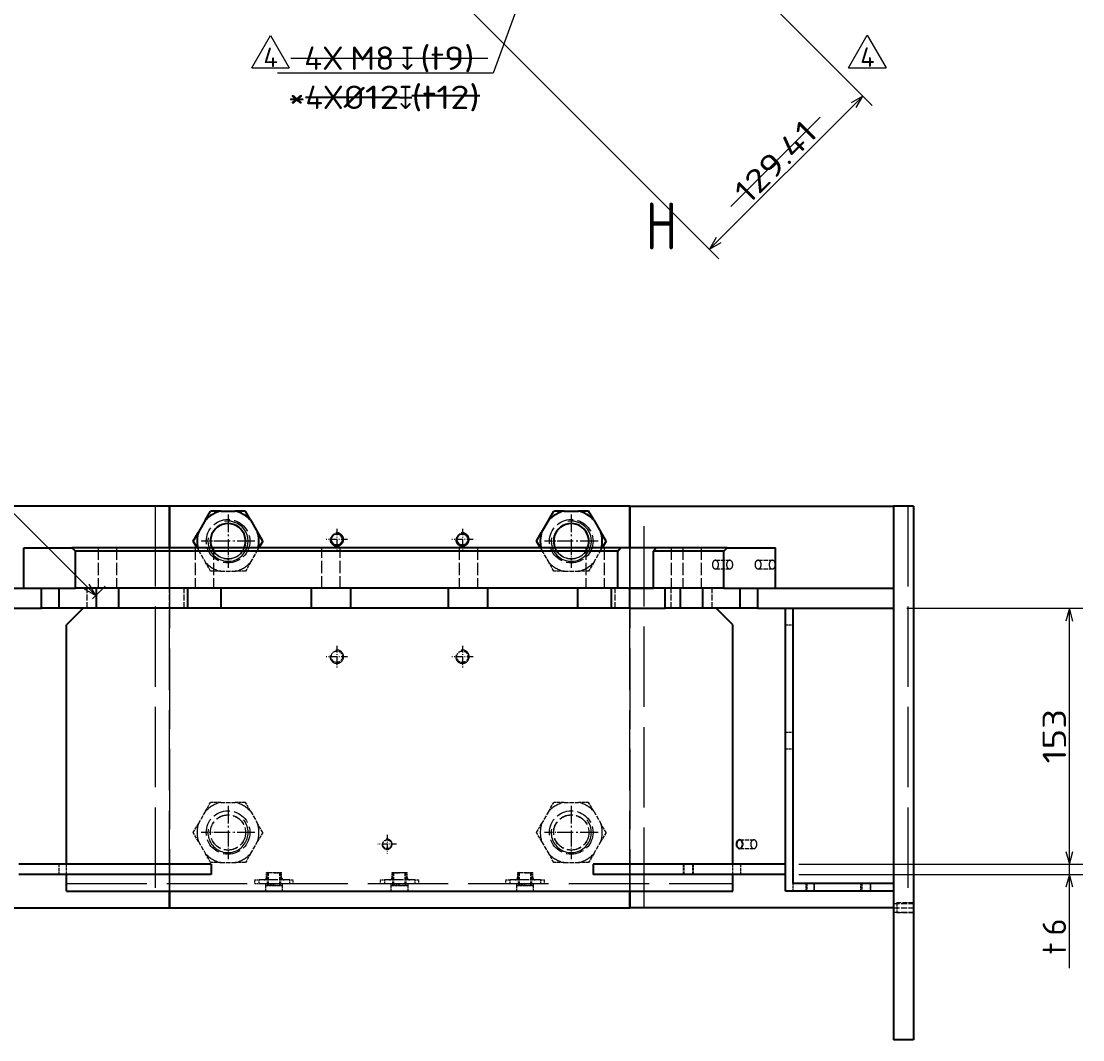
# Model space of a CAD drawing. Extents: x 0 to 1248, y -10 to 833.
# Drawn here: x 794.1 to 952.6, y 397.3 to 549.4 of the extents above; entities that cross this region are included whole.
import ezdxf
from ezdxf.enums import TextEntityAlignment as Align

# ---------------------------------------------------------------- set-up
doc = ezdxf.new("R2010")
doc.units = 0
for name, pattern in [('DASHDOT', [18.5, 12, -3, 0.5, -3]), ('DASHED', [15, 12, -3]), ('DASHSPACE', [30, 12, -18])]:
    doc.linetypes.add(name, pattern=pattern)
doc.layers.get('0').update_dxf_attribs({"lineweight": 13})
doc.styles.add('GDT', font='gdt.shx')
doc.styles.get("Standard").update_dxf_attribs({"font": 'isocp.shx'})
doc.dimstyles.get("Standard").update_dxf_attribs({"dimtxt": 2.5, "dimasz": 2.5, "dimexe": 1.25, "dimexo": 0.625, "dimtad": 1, "dimcen": 2.5, "dimadec": 0, "dimazin": 0, "dimtfac": 1, "dimtmove": 0, "dimatfit": 0, "dimfxl": 1, "dimarcsym": 0})

# ---------------------------------------------------------------- blocks, each defined once
blk = doc.blocks.new('*D198')
at = {"color": 7, "lineweight": 13}
for p, q in [((926.327332, 461.768698), (952.577332, 461.768698)), ((950.577332, 423.518698), (950.577332, 461.768698)), ((910.202332, 423.518698), (952.577332, 423.518698))]:
    blk.add_line(p, q, dxfattribs=at)
for points in [[(951.094971, 459.836846), (950.577332, 461.768698), (950.059692, 459.836846)], [(950.059692, 425.450548), (950.577332, 423.518698), (951.094971, 425.450548)]]:
    blk.add_lwpolyline(points, dxfattribs=at)
at = {"color": 7, "lineweight": 13, "width": 0.854609}
blk.add_text('153', height=3.5, rotation=90, dxfattribs=at).set_placement((950.077332, 438.584305), (950.077332, 446.703091), align=Align.FIT)
blk = doc.blocks.new('*D199')
at = {"color": 7, "lineweight": 13}
for p, q in [((950.577332, 408.034594), (950.577332, 428.518698)), ((910.202332, 423.518698), (952.577332, 423.518698)), ((910.202332, 422.018698), (952.577332, 422.018698))]:
    blk.add_line(p, q, dxfattribs=at)
for points in [[(950.059692, 425.450548), (950.577332, 423.518698), (951.094971, 425.450548)], [(951.094971, 420.086848), (950.577332, 422.018698), (950.059692, 420.086848)]]:
    blk.add_lwpolyline(points, dxfattribs=at)
for s, width, p, p2 in [('6', 0.913974, (950.077332, 412.855406), (950.077332, 415.444998)), ('t', 1.092485, (950.077332, 410.034594), (950.077332, 411.855402))]:
    blk.add_text(s, height=3.5, rotation=90, dxfattribs=dict(at, width=width)).set_placement(p, p2, align=Align.FIT)
blk = doc.blocks.new('*D351')
at = {"color": 230, "lineweight": 13}
for p, q in [((891.730061, 615.870905), (864.539489, 541.645568)), ((834.325793, 543.895568), (863.747037, 543.895568)), ((864.539489, 541.645568), (832.325793, 541.645568))]:
    blk.add_line(p, q, dxfattribs=at)
blk.add_lwpolyline([(891.551611, 613.878881), (891.730061, 615.870905), (890.579507, 614.234987)], dxfattribs=at)
for s, width, p, p2 in [('4X', 0.953546, (836.325793, 542.145568), (842.205996, 542.145568)), ('M8', 0.967102, (843.205996, 542.145568), (849.814525, 542.145568)), ('(t9)', 0.866944, (853.655562, 542.145568), (861.747037, 542.145568))]:
    blk.add_text(s, height=3.5, dxfattribs=dict(at, width=width)).set_placement(p, p2, align=Align.FIT)
at = {"color": 230, "lineweight": 13, "style": 'GDT', "width": 0.526012}
blk.add_text('x', height=3.5, dxfattribs=at).set_placement((850.814521, 542.145568), (852.655562, 542.145568), align=Align.FIT)
blk = doc.blocks.new('*D354')
at = {"color": 7, "lineweight": 13}
for p, q in [((874.396363, 583.575866), (921.138112, 536.834121)), ((850.10588, 562.113807), (898.261842, 513.957847)), ((896.847628, 515.372062), (919.723897, 538.248329)), ((900.021453, 521.727867), (913.368092, 535.074508))]:
    blk.add_line(p, q, dxfattribs=at)
for points in [[(918.723897, 536.516281), (919.723897, 538.248329), (917.991847, 537.248329)], [(897.847628, 517.10411), (896.847628, 515.372062), (898.579679, 516.372062)]]:
    blk.add_lwpolyline(points, dxfattribs=at)
at = {"color": 7, "lineweight": 13, "width": 0.883664}
blk.add_text('129.41', height=3.5, rotation=45.000021, dxfattribs=at).set_placement((902.673104, 521.90464), (913.191316, 532.422859), align=Align.FIT)

msp = doc.modelspace()

# ---------------------------------------------------------------- linework, layer by layer
at = {"color": 5, "lineweight": 13}
for p, q in [((828.4868, 542.4445), (831.2868, 547.2943)), ((831.2868, 547.2943), (834.0868, 542.4445)), ((917.6008, 542.4739), (920.4008, 547.3236)), ((920.4008, 547.3236), (923.2008, 542.4739)), ((828.4868, 542.4445), (834.0868, 542.4445)), ((917.6008, 542.4739), (923.2008, 542.4739))]:
    msp.add_line(p, q, dxfattribs=at)
at = {"color": 7, "lineweight": 25}
for p, q in [((836.514, 538.0879), (842.2192, 538.0879)), ((842.2192, 538.0576), (845.3668, 538.0576)), ((845.3668, 538.098), (850.546, 538.098)), ((850.546, 538.0474), (852.387, 538.0474)), ((852.387, 538.3105), (862.5431, 538.3105)), ((816.2023, 477.0187), (766.8286, 477.0187)), ((884.9523, 477.0187), (816.2023, 477.0187)), ((816.2023, 470.7687), (816.2023, 477.0187)), ((816.2023, 477.0187), (816.2023, 470.7687)), ((821.5841, 474.9348), (822.3543, 476.2687)), ((823.8946, 476.2687), (822.3543, 476.2687)), ((823.8946, 476.2687), (826.0101, 476.2687)), ((827.5504, 476.2687), (826.0101, 476.2687)), ((828.3206, 474.9348), (827.5504, 476.2687)), ((872.8341, 474.9348), (873.6043, 476.2687)), ((875.1446, 476.2687), (873.6043, 476.2687)), ((875.1446, 476.2687), (877.2601, 476.2687)), ((878.8004, 476.2687), (877.2601, 476.2687)), ((879.5706, 474.9348), (878.8004, 476.2687)), ((884.9523, 477.0187), (884.9523, 470.7687)), ((884.9523, 470.7687), (884.9523, 477.0187)), ((884.9523, 477.0187), (924.3205, 477.0187)), ((924.3205, 477.0187), (924.3273, 477.0187)), ((924.3205, 477.0187), (924.3205, 464.7687)), ((927.3273, 477.0187), (924.3273, 477.0187)), ((924.3273, 477.0187), (924.3273, 397.3172)), ((927.3273, 477.0187), (927.3273, 397.3172)), ((821.5841, 474.9348), (820.5263, 473.1026)), ((828.3206, 474.9348), (829.3783, 473.1026)), ((872.8341, 474.9348), (871.7763, 473.1026)), ((879.5706, 474.9348), (880.6283, 473.1026)), ((819.7562, 471.7687), (820.5263, 473.1026)), ((830.1485, 471.7687), (829.3783, 473.1026)), ((871.0062, 471.7687), (871.7763, 473.1026)), ((881.3985, 471.7687), (880.6283, 473.1026)), ((794.4525, 470.7687), (801.6488, 470.7687)), ((794.4525, 464.7687), (794.4525, 470.7687)), ((883.536, 470.7687), (801.6488, 470.7687)), ((802.165, 470.2687), (801.6488, 470.7687)), ((883.1814, 470.2687), (883.536, 470.7687)), ((884.6952, 470.7687), (883.536, 470.7687)), ((888.8393, 470.7687), (884.6952, 470.7687)), ((888.4847, 470.2687), (888.8393, 470.7687)), ((899.5059, 470.7687), (888.8393, 470.7687)), ((898.9896, 470.2687), (899.5059, 470.7687)), ((899.5059, 470.7687), (906.7022, 470.7687)), ((906.7022, 464.7687), (906.7022, 470.7687)), ((883.1814, 470.2687), (802.165, 470.2687)), ((802.165, 464.7687), (802.165, 470.2687)), ((883.1814, 464.7687), (883.1814, 470.2687)), ((888.4847, 464.7687), (888.4847, 470.2687)), ((898.9896, 470.2687), (888.4847, 470.2687)), ((898.9896, 464.7687), (898.9896, 470.2687)), ((766.8273, 464.7687), (797.1106, 464.7687)), ((794.4525, 464.7687), (802.165, 464.7687)), ((797.1106, 461.7687), (797.1106, 464.7687)), ((799.7552, 461.7687), (799.7552, 464.7687)), ((883.1814, 464.7687), (802.165, 464.7687)), ((805.3304, 461.7687), (805.3304, 464.7687)), ((808.6625, 461.7687), (808.6625, 464.7687)), ((818.9641, 461.7687), (818.9641, 464.7687)), ((823.9509, 461.7687), (823.9509, 464.7687)), ((837.4107, 461.7687), (837.4107, 464.7687)), ((843.293, 461.7687), (843.293, 464.7687)), ((857.8617, 461.7687), (857.8617, 464.7687)), ((863.744, 461.7687), (863.744, 464.7687)), ((877.2038, 461.7687), (877.2038, 464.7687)), ((882.1905, 461.7687), (882.1905, 464.7687)), ((884.6952, 464.7687), (883.1814, 464.7687)), ((884.6952, 464.7687), (888.4855, 464.7687)), ((888.4864, 464.7687), (884.9676, 464.7687)), ((884.9676, 461.7687), (884.9676, 464.7687)), ((898.9896, 464.7687), (888.4847, 464.7687)), ((890.2454, 461.7687), (890.2454, 464.7687)), ((892.4922, 461.7687), (892.4922, 464.7687)), ((895.8242, 461.7687), (895.8242, 464.7687)), ((898.9896, 464.7687), (906.7022, 464.7687)), ((901.3995, 461.7687), (901.3995, 464.7687)), ((904.044, 464.7687), (924.3273, 464.7687)), ((904.044, 461.7687), (904.044, 464.7687)), ((924.3273, 464.7687), (924.3273, 461.7687)), ((766.8273, 461.7687), (797.1106, 461.7687)), ((799.7552, 461.7687), (797.1106, 461.7687)), ((805.3304, 461.7687), (799.7552, 461.7687)), ((803.3273, 461.7687), (800.8273, 459.2687)), ((808.6625, 461.7687), (805.3304, 461.7687)), ((818.9641, 461.7687), (808.6625, 461.7687)), ((823.9509, 461.7687), (818.9641, 461.7687)), ((837.4107, 461.7687), (823.9509, 461.7687)), ((843.293, 461.7687), (837.4107, 461.7687)), ((857.8617, 461.7687), (843.293, 461.7687)), ((863.744, 461.7687), (857.8617, 461.7687)), ((877.2038, 461.7687), (863.744, 461.7687)), ((882.1905, 461.7687), (877.2038, 461.7687)), ((884.9676, 461.7687), (882.1905, 461.7687)), ((884.9676, 461.7687), (890.2454, 461.7687)), ((892.4922, 461.7687), (890.2454, 461.7687)), ((895.8243, 461.7687), (892.4922, 461.7687)), ((901.3995, 461.7687), (895.8242, 461.7687)), ((900.3273, 459.2687), (897.8273, 461.7687)), ((904.044, 461.7687), (901.3995, 461.7687)), ((904.044, 461.7687), (924.3273, 461.7687)), ((908.2023, 419.5187), (908.2023, 461.7687)), ((908.2023, 461.7687), (909.3273, 461.7687)), ((909.3273, 420.6437), (909.3273, 461.7687)), ((924.3205, 461.7687), (924.3205, 420.6437)), ((800.8273, 423.5187), (800.8273, 459.2687)), ((900.3273, 423.5187), (900.3273, 459.2687)), ((822.4523, 423.5187), (793.7023, 423.5187)), ((822.4523, 423.5187), (822.4523, 422.0187)), ((908.2023, 423.5187), (879.4523, 423.5187)), ((879.4523, 423.5187), (879.4523, 422.0187)), ((822.4523, 422.0187), (793.7023, 422.0187)), ((800.8273, 419.5187), (800.8273, 422.0187)), ((908.2023, 422.0187), (879.4523, 422.0187)), ((900.3273, 419.5187), (900.3273, 422.0187)), ((924.3273, 420.6437), (909.3273, 420.6437)), ((924.3273, 420.6437), (924.3273, 419.5187)), ((800.8273, 419.5187), (900.3273, 419.5187)), ((816.2023, 417.0187), (816.2023, 419.5187)), ((816.2023, 419.5187), (816.2023, 417.0187)), ((884.9523, 419.5187), (884.9523, 417.0187)), ((884.9523, 417.0187), (884.9523, 419.5187)), ((924.3273, 419.5187), (908.2023, 419.5187)), ((924.3205, 419.5187), (924.3205, 417.0187)), ((766.8286, 417.0187), (816.2023, 417.0187)), ((816.2023, 417.0187), (884.9523, 417.0187)), ((924.3205, 417.0187), (884.9523, 417.0187)), ((924.3205, 417.0187), (924.3273, 417.0187)), ((927.3273, 397.3172), (924.3273, 397.3172))]:
    msp.add_line(p, q, dxfattribs=at)
at = {"color": 7, "lineweight": 13}
for p, q in [((805.2023, 463.6437), (777.373, 491.473)), ((804.7415, 463.1829), (806.6165, 465.0579))]:
    msp.add_line(p, q, dxfattribs=at)
at = {"color": 7, "linetype": 'DASHED', "lineweight": 13}
for p, q in [((814.081, 477.0187), (814.081, 417.0187)), ((887.0737, 417.0187), (887.0737, 477.0187)), ((926.4418, 477.0187), (926.4418, 417.0187)), ((816.2023, 419.5187), (816.2023, 470.7687)), ((816.2023, 470.7687), (816.2023, 419.5187)), ((884.9523, 470.7687), (884.9523, 419.5187)), ((884.9523, 419.5187), (884.9523, 470.7687)), ((803.3273, 461.7687), (897.8273, 461.7687)), ((800.8273, 420.6437), (900.3273, 420.6437))]:
    msp.add_line(p, q, dxfattribs=at)
at = {"color": 7, "linetype": 'DASHDOT', "lineweight": 13, "ltscale": 0.2}
for p, q in [((824.9523, 475.7687), (824.9523, 467.7687)), ((876.2023, 475.7687), (876.2023, 467.7687)), ((828.9523, 471.7687), (820.9523, 471.7687)), ((880.2023, 471.7687), (872.2023, 471.7687)), ((824.9523, 432.2687), (824.9523, 424.2687)), ((876.2023, 432.2687), (876.2023, 424.2687)), ((828.9523, 428.2687), (820.9523, 428.2687)), ((880.2023, 428.2687), (872.2023, 428.2687))]:
    msp.add_line(p, q, dxfattribs=at)
at = {"color": 7, "linetype": 'DASHDOT', "lineweight": 13, "ltscale": 0.16875}
for p, q in [((824.9523, 475.1437), (824.9523, 468.3937)), ((876.2023, 475.1437), (876.2023, 468.3937)), ((828.3273, 471.7687), (821.5773, 471.7687)), ((879.5773, 471.7687), (872.8273, 471.7687)), ((824.9523, 431.6437), (824.9523, 424.8937)), ((876.2023, 431.6437), (876.2023, 424.8937)), ((828.3273, 428.2687), (821.5773, 428.2687)), ((879.5773, 428.2687), (872.8273, 428.2687))]:
    msp.add_line(p, q, dxfattribs=at)
at = {"color": 7, "linetype": 'DASHDOT', "lineweight": 13, "ltscale": 0.08}
for p, q in [((841.2023, 473.6187), (841.2023, 470.4187)), ((859.9523, 473.6187), (859.9523, 470.4187)), ((842.8023, 472.0187), (839.6023, 472.0187)), ((861.5523, 472.0187), (858.3523, 472.0187)), ((841.2023, 456.1187), (841.2023, 452.9187)), ((859.9523, 456.1187), (859.9523, 452.9187)), ((842.8023, 454.5187), (839.6023, 454.5187)), ((861.5523, 454.5187), (858.3523, 454.5187))]:
    msp.add_line(p, q, dxfattribs=at)
at = {"color": 7, "linetype": 'DASHED', "lineweight": 13, "ltscale": 0.15}
for p, q in [((805.5502, 470.7687), (805.5502, 464.7687)), ((808.3002, 470.7687), (808.3002, 464.7687)), ((820.0349, 470.7687), (820.0349, 464.7687)), ((822.7849, 470.7687), (822.7849, 464.7687)), ((838.9601, 464.7687), (838.9601, 470.7687)), ((841.7101, 464.7687), (841.7101, 470.7687)), ((859.4446, 470.7687), (859.4446, 464.7687)), ((862.1946, 470.7687), (862.1946, 464.7687)), ((878.3698, 470.7687), (878.3698, 464.7687)), ((881.1198, 470.7687), (881.1198, 464.7687)), ((891.0969, 470.7687), (891.0969, 464.7687)), ((892.8545, 470.7687), (892.8545, 464.7687)), ((895.6045, 470.7687), (895.6045, 464.7687))]:
    msp.add_line(p, q, dxfattribs=at)
at = {"color": 7, "linetype": 'DASHED', "lineweight": 13, "ltscale": 0.052889}
for p, q in [((820.5263, 470.4348), (821.5841, 468.6026)), ((828.3206, 468.6026), (829.3783, 470.4348)), ((871.7763, 470.4348), (872.8341, 468.6026)), ((879.5706, 468.6026), (880.6283, 470.4348)), ((823.8946, 467.2687), (826.0101, 467.2687)), ((875.1446, 467.2687), (877.2601, 467.2687)), ((823.8946, 432.7687), (826.0101, 432.7687)), ((875.1446, 432.7687), (877.2601, 432.7687)), ((821.5841, 431.4348), (820.5263, 429.6026)), ((828.3206, 431.4348), (829.3783, 429.6026)), ((872.8341, 431.4348), (871.7763, 429.6026)), ((879.5706, 431.4348), (880.6283, 429.6026)), ((820.5263, 426.9348), (821.5841, 425.1026)), ((828.3206, 425.1026), (829.3783, 426.9348)), ((871.7763, 426.9348), (872.8341, 425.1026)), ((879.5706, 425.1026), (880.6283, 426.9348)), ((823.8946, 423.7687), (826.0101, 423.7687)), ((875.1446, 423.7687), (877.2601, 423.7687))]:
    msp.add_line(p, q, dxfattribs=at)
at = {"color": 7, "linetype": 'DASHED', "lineweight": 13, "ltscale": 0.038507}
for p, q in [((822.3543, 467.2687), (821.5841, 468.6026)), ((828.3206, 468.6026), (827.5504, 467.2687)), ((873.6043, 467.2687), (872.8341, 468.6026)), ((879.5706, 468.6026), (878.8004, 467.2687)), ((823.8946, 467.2687), (822.3543, 467.2687)), ((827.5504, 467.2687), (826.0101, 467.2687)), ((875.1446, 467.2687), (873.6043, 467.2687)), ((878.8004, 467.2687), (877.2601, 467.2687)), ((821.5841, 431.4348), (822.3543, 432.7687)), ((823.8946, 432.7687), (822.3543, 432.7687)), ((827.5504, 432.7687), (826.0101, 432.7687)), ((828.3206, 431.4348), (827.5504, 432.7687)), ((872.8341, 431.4348), (873.6043, 432.7687)), ((875.1446, 432.7687), (873.6043, 432.7687)), ((878.8004, 432.7687), (877.2601, 432.7687)), ((879.5706, 431.4348), (878.8004, 432.7687)), ((819.7562, 428.2687), (820.5263, 429.6026)), ((830.1485, 428.2687), (829.3783, 429.6026)), ((871.0062, 428.2687), (871.7763, 429.6026)), ((881.3985, 428.2687), (880.6283, 429.6026)), ((820.5263, 426.9348), (819.7562, 428.2687)), ((830.1485, 428.2687), (829.3783, 426.9348)), ((871.7763, 426.9348), (871.0062, 428.2687)), ((881.3985, 428.2687), (880.6283, 426.9348)), ((822.3543, 423.7687), (821.5841, 425.1026)), ((828.3206, 425.1026), (827.5504, 423.7687)), ((873.6043, 423.7687), (872.8341, 425.1026)), ((879.5706, 425.1026), (878.8004, 423.7687)), ((823.8946, 423.7687), (822.3543, 423.7687)), ((827.5504, 423.7687), (826.0101, 423.7687)), ((875.1446, 423.7687), (873.6043, 423.7687)), ((878.8004, 423.7687), (877.2601, 423.7687))]:
    msp.add_line(p, q, dxfattribs=at)
at = {"color": 7, "linetype": 'DASHED', "lineweight": 13, "ltscale": 0.053033}
for p, q in [((897.7333, 468.9187), (899.8546, 468.9187)), ((897.7333, 467.6187), (899.8546, 467.6187)), ((904.0972, 468.9187), (906.2186, 468.9187)), ((904.0972, 467.6187), (906.2186, 467.6187)), ((901.3395, 427.1687), (903.4609, 427.1687)), ((901.3395, 425.8687), (903.4609, 425.8687))]:
    msp.add_line(p, q, dxfattribs=at)
at = {"color": 7, "linetype": 'DASHED', "lineweight": 13, "ltscale": 0.066115}
for p, q in [((799.7552, 464.7687), (797.1106, 464.7687)), ((904.044, 464.7687), (901.3995, 464.7687))]:
    msp.add_line(p, q, dxfattribs=at)
at = {"color": 7, "linetype": 'DASHED', "lineweight": 13, "ltscale": 0.13938}
for p, q in [((805.3304, 464.7687), (799.7552, 464.7687)), ((901.3995, 464.7687), (895.8242, 464.7687))]:
    msp.add_line(p, q, dxfattribs=at)
at = {"color": 7, "linetype": 'DASHED', "lineweight": 13, "ltscale": 0.075}
for p, q in [((803.9252, 461.7687), (803.9252, 464.7687)), ((816.2023, 461.7687), (816.2023, 464.7687)), ((818.4099, 461.7687), (818.4099, 464.7687)), ((837.3351, 464.7687), (837.3351, 461.7687)), ((863.8196, 461.7687), (863.8196, 464.7687)), ((882.7448, 461.7687), (882.7448, 464.7687)), ((884.9523, 461.7687), (884.9523, 464.7687)), ((891.0969, 461.7687), (891.0969, 464.7687)), ((897.2295, 461.7687), (897.2295, 464.7687)), ((924.3205, 464.7687), (924.3205, 461.7687)), ((924.3273, 417.6687), (927.3273, 417.6687)), ((924.3273, 417.0187), (927.3273, 417.0187)), ((924.3273, 416.3687), (927.3273, 416.3687))]:
    msp.add_line(p, q, dxfattribs=at)
at = {"color": 7, "linetype": 'DASHED', "lineweight": 13, "ltscale": 0.084654}
msp.add_line((808.6625, 464.7687), (805.2763, 464.7687), dxfattribs=at)
at = {"color": 7, "linetype": 'DASHED', "lineweight": 13, "ltscale": 0.257541}
msp.add_line((818.9641, 464.7687), (808.6625, 464.7687), dxfattribs=at)
at = {"color": 7, "linetype": 'DASHED', "lineweight": 13, "ltscale": 0.126182}
msp.add_line((823.9509, 464.7687), (818.9036, 464.7687), dxfattribs=at)
at = {"color": 7, "linetype": 'DASHED', "lineweight": 13, "ltscale": 0.336494}
for p, q in [((837.4107, 464.7687), (823.9509, 464.7687)), ((877.2038, 464.7687), (863.744, 464.7687))]:
    msp.add_line(p, q, dxfattribs=at)
at = {"color": 7, "linetype": 'DASHED', "lineweight": 13, "ltscale": 0.147655}
msp.add_line((843.293, 464.7687), (837.3868, 464.7687), dxfattribs=at)
at = {"color": 7, "linetype": 'DASHED', "lineweight": 13, "ltscale": 0.364218}
msp.add_line((857.8617, 464.7687), (843.293, 464.7687), dxfattribs=at)
at = {"color": 7, "linetype": 'DASHED', "lineweight": 13, "ltscale": 0.147061}
msp.add_line((863.7441, 464.7687), (857.8617, 464.7687), dxfattribs=at)
at = {"color": 7, "linetype": 'DASHED', "lineweight": 13, "ltscale": 0.124671}
msp.add_line((882.1906, 464.7687), (877.2038, 464.7687), dxfattribs=at)
at = {"color": 7, "linetype": 'DASHED', "lineweight": 13, "ltscale": 0.069427}
msp.add_line((884.9676, 464.7687), (882.1905, 464.7687), dxfattribs=at)
at = {"color": 7, "linetype": 'DASHED', "lineweight": 13, "ltscale": 0.007412}
msp.add_line((888.4855, 464.7687), (888.7819, 464.7687), dxfattribs=at)
at = {"color": 7, "linetype": 'DASHED', "lineweight": 13, "ltscale": 0.043977}
msp.add_line((890.2455, 464.7687), (888.4864, 464.7687), dxfattribs=at)
at = {"color": 7, "linetype": 'DASHED', "lineweight": 13, "ltscale": 0.056169}
msp.add_line((892.4922, 464.7687), (890.2454, 464.7687), dxfattribs=at)
at = {"color": 7, "linetype": 'DASHED', "lineweight": 13, "ltscale": 0.083305}
msp.add_line((895.8244, 464.7687), (892.4922, 464.7687), dxfattribs=at)
at = {"color": 7, "linetype": 'DASHED', "lineweight": 13, "ltscale": 0.001352}
msp.add_line((805.3304, 461.7687), (805.2763, 461.7687), dxfattribs=at)
at = {"color": 7, "linetype": 'DASHED', "lineweight": 13, "ltscale": 0.001512}
msp.add_line((818.9641, 461.7687), (818.9036, 461.7687), dxfattribs=at)
at = {"color": 7, "linetype": 'DASHED', "lineweight": 13, "ltscale": 0.000598}
msp.add_line((837.4107, 461.7687), (837.3868, 461.7687), dxfattribs=at)
at = {"color": 7, "linetype": 'DASHED', "lineweight": 13, "ltscale": 0.00674}
msp.add_line((890.2454, 461.7687), (890.515, 461.7687), dxfattribs=at)
at = {"color": 7, "linetype": 'DASHED', "lineweight": 13, "ltscale": 0.028125}
for p, q in [((908.2023, 459.2687), (909.3273, 459.2687)), ((908.2023, 443.2687), (909.3273, 443.2687)), ((908.2023, 440.7687), (909.3273, 440.7687)), ((816.2023, 419.5187), (816.2023, 420.6437)), ((830.5773, 419.5187), (830.5773, 420.6437)), ((833.0773, 419.5187), (833.0773, 420.6437)), ((849.3273, 419.5187), (849.3273, 420.6437)), ((851.8273, 419.5187), (851.8273, 420.6437)), ((868.0773, 419.5187), (868.0773, 420.6437)), ((870.5773, 419.5187), (870.5773, 420.6437)), ((884.9523, 419.5187), (884.9523, 420.6437)), ((909.3273, 419.5187), (909.3273, 420.6437)), ((911.2773, 419.5187), (911.2773, 420.6437)), ((911.2773, 419.5187), (911.2773, 420.6437)), ((911.3773, 420.6437), (911.3773, 419.5187)), ((911.3773, 420.6437), (911.3773, 419.5187)), ((912.4273, 420.6437), (912.4273, 419.5187)), ((912.4273, 420.6437), (912.4273, 419.5187)), ((912.5273, 419.5187), (912.5273, 420.6437)), ((912.5273, 419.5187), (912.5273, 420.6437)), ((919.4523, 419.5187), (919.4523, 420.6437)), ((919.5773, 420.6437), (919.5773, 419.5187)), ((920.8273, 420.6437), (920.8273, 419.5187)), ((920.9523, 419.5187), (920.9523, 420.6437)), ((924.3205, 420.6437), (924.3205, 419.5187))]:
    msp.add_line(p, q, dxfattribs=at)
at = {"color": 7, "linetype": 'DASHDOT', "lineweight": 13, "ltscale": 0.07}
for p, q in [((850.1023, 426.5187), (847.3023, 426.5187)), ((848.7023, 427.9187), (848.7023, 425.1187))]:
    msp.add_line(p, q, dxfattribs=at)
at = {"color": 7, "linetype": 'DASHED', "lineweight": 13, "ltscale": 0.0375}
for p, q in [((799.7023, 423.5187), (799.7023, 422.0187)), ((800.8273, 422.0187), (800.8273, 423.5187)), ((892.9523, 422.0187), (892.9523, 423.5187)), ((893.0523, 422.0187), (893.0523, 423.5187)), ((894.3523, 422.0187), (894.3523, 423.5187)), ((894.4523, 422.0187), (894.4523, 423.5187)), ((900.3273, 422.0187), (900.3273, 423.5187)), ((901.4523, 423.5187), (901.4523, 422.0187)), ((908.2023, 423.5187), (908.2023, 422.0187)), ((924.8273, 417.7687), (924.8273, 416.2687))]:
    msp.add_line(p, q, dxfattribs=at)
at = {"color": 7, "linetype": 'DASHED', "lineweight": 13, "ltscale": 0.01875}
for p, q in [((830.7023, 421.5687), (830.7023, 422.3187)), ((832.9523, 421.5687), (832.9523, 422.3187)), ((849.4523, 421.5687), (849.4523, 422.3187)), ((851.7023, 421.5687), (851.7023, 422.3187)), ((868.2023, 421.5687), (868.2023, 422.3187)), ((870.4523, 421.5687), (870.4523, 422.3187))]:
    msp.add_line(p, q, dxfattribs=at)
at = {"color": 7, "linetype": 'DASHED', "lineweight": 13, "ltscale": 0.028119}
for p, q in [((830.7026, 422.3187), (831.8273, 422.3187)), ((831.8273, 422.3187), (832.9521, 422.3187)), ((849.4526, 422.3187), (850.5773, 422.3187)), ((850.5773, 422.3187), (851.7021, 422.3187)), ((868.2026, 422.3187), (869.3273, 422.3187)), ((869.3273, 422.3187), (870.4521, 422.3187))]:
    msp.add_line(p, q, dxfattribs=at)
at = {"color": 7, "linetype": 'DASHED', "lineweight": 13, "ltscale": 0.049375}
for p, q in [((830.8273, 420.3437), (830.8273, 422.3187)), ((832.8273, 420.3437), (832.8273, 422.3187)), ((849.5773, 420.3437), (849.5773, 422.3187)), ((851.5773, 420.3437), (851.5773, 422.3187)), ((868.3273, 420.3437), (868.3273, 422.3187)), ((870.3273, 420.3437), (870.3273, 422.3187))]:
    msp.add_line(p, q, dxfattribs=at)
at = {"color": 7, "linetype": 'DASHED', "lineweight": 13, "ltscale": 0.003608}
for p, q in [((830.9773, 422.2465), (830.8523, 422.3187)), ((832.6773, 422.2465), (832.8023, 422.3187)), ((849.7273, 422.2465), (849.6023, 422.3187)), ((851.4273, 422.2465), (851.5523, 422.3187)), ((868.4773, 422.2465), (868.3523, 422.3187)), ((870.1773, 422.2465), (870.3023, 422.3187)), ((830.9773, 420.4159), (830.8523, 420.3437)), ((832.6773, 420.4159), (832.8023, 420.3437)), ((849.7273, 420.4159), (849.6023, 420.3437)), ((851.4273, 420.4159), (851.5523, 420.3437)), ((868.4773, 420.4159), (868.3523, 420.3437)), ((870.1773, 420.4159), (870.3023, 420.3437))]:
    msp.add_line(p, q, dxfattribs=at)
at = {"color": 7, "linetype": 'DASHED', "lineweight": 13, "ltscale": 0.045767}
for p, q in [((830.9773, 420.4159), (830.9773, 422.2465)), ((832.6773, 420.4159), (832.6773, 422.2465)), ((849.7273, 420.4159), (849.7273, 422.2465)), ((851.4273, 420.4159), (851.4273, 422.2465)), ((868.4773, 420.4159), (868.4773, 422.2465)), ((870.1773, 420.4159), (870.1773, 422.2465))]:
    msp.add_line(p, q, dxfattribs=at)
at = {"color": 7, "linetype": 'DASHED', "lineweight": 13, "ltscale": 0.021244}
for p, q in [((831.8273, 422.2465), (830.9776, 422.2465)), ((831.8273, 422.2465), (832.6771, 422.2465)), ((849.7276, 422.2465), (850.5773, 422.2465)), ((851.4271, 422.2465), (850.5773, 422.2465)), ((869.3273, 422.2465), (868.4776, 422.2465)), ((869.3273, 422.2465), (870.1771, 422.2465)), ((831.8273, 420.4159), (830.9776, 420.4159)), ((831.8273, 420.4159), (832.6771, 420.4159)), ((850.5773, 420.4159), (849.7276, 420.4159)), ((850.5773, 420.4159), (851.4271, 420.4159)), ((869.3273, 420.4159), (868.4776, 420.4159)), ((869.3273, 420.4159), (870.1771, 420.4159))]:
    msp.add_line(p, q, dxfattribs=at)
at = {"color": 7, "linetype": 'DASHED', "lineweight": 13, "ltscale": 0.014849}
for p, q in [((828.9523, 421.1937), (829.5463, 421.1937)), ((828.9523, 420.6437), (829.5463, 420.6437)), ((834.1084, 421.1937), (834.7023, 421.1937)), ((834.1084, 420.6437), (834.7023, 420.6437)), ((847.7023, 421.1937), (848.2963, 421.1937)), ((847.7023, 420.6437), (848.2963, 420.6437)), ((852.8584, 421.1937), (853.4523, 421.1937)), ((852.8584, 420.6437), (853.4523, 420.6437)), ((866.4523, 421.1937), (867.0463, 421.1937)), ((866.4523, 420.6437), (867.0463, 420.6437)), ((871.6084, 421.1937), (872.2023, 421.1937)), ((871.6084, 420.6437), (872.2023, 420.6437))]:
    msp.add_line(p, q, dxfattribs=at)
at = {"color": 7, "linetype": 'DASHED', "lineweight": 13, "ltscale": 0.01375}
for p, q in [((828.9523, 420.6437), (828.9523, 421.1937)), ((829.5463, 421.1937), (829.5463, 420.6437)), ((829.5463, 421.1937), (829.5463, 420.6437)), ((834.1084, 421.1937), (834.1084, 420.6437)), ((834.1084, 421.1937), (834.1084, 420.6437)), ((834.7023, 420.6437), (834.7023, 421.1937)), ((847.7023, 420.6437), (847.7023, 421.1937)), ((848.2963, 421.1937), (848.2963, 420.6437)), ((848.2963, 421.1937), (848.2963, 420.6437)), ((852.8584, 421.1937), (852.8584, 420.6437)), ((852.8584, 421.1937), (852.8584, 420.6437)), ((853.4523, 420.6437), (853.4523, 421.1937)), ((866.4523, 420.6437), (866.4523, 421.1937)), ((867.0463, 421.1937), (867.0463, 420.6437)), ((867.0463, 421.1937), (867.0463, 420.6437)), ((871.6084, 421.1937), (871.6084, 420.6437)), ((871.6084, 421.1937), (871.6084, 420.6437)), ((872.2023, 420.6437), (872.2023, 421.1937))]:
    msp.add_line(p, q, dxfattribs=at)
at = {"color": 7, "linetype": 'DASHED', "lineweight": 13, "ltscale": 0.114052}
for p, q in [((834.1084, 421.1937), (829.5463, 421.1937)), ((829.5463, 420.6437), (834.1084, 420.6437)), ((852.8584, 421.1937), (848.2963, 421.1937)), ((848.2963, 420.6437), (852.8584, 420.6437)), ((871.6084, 421.1937), (867.0463, 421.1937)), ((867.0463, 420.6437), (871.6084, 420.6437))]:
    msp.add_line(p, q, dxfattribs=at)
at = {"color": 7, "linetype": 'DASHED', "lineweight": 13, "ltscale": 0.0075}
for p, q in [((830.5773, 420.3437), (830.5776, 420.6437)), ((833.0773, 420.3437), (833.0773, 420.6437)), ((849.3273, 420.3437), (849.3276, 420.6437)), ((851.8273, 420.3437), (851.8273, 420.6437)), ((868.0773, 420.3437), (868.0776, 420.6437)), ((870.5773, 420.3437), (870.5773, 420.6437))]:
    msp.add_line(p, q, dxfattribs=at)
at = {"color": 7, "linetype": 'DASHED', "lineweight": 13, "ltscale": 0.031243}
for p, q in [((830.5776, 420.3437), (831.8273, 420.3437)), ((831.8273, 420.3437), (833.0771, 420.3437)), ((849.3276, 420.3437), (850.5773, 420.3437)), ((850.5773, 420.3437), (851.8271, 420.3437)), ((868.0776, 420.3437), (869.3273, 420.3437)), ((869.3273, 420.3437), (870.5771, 420.3437))]:
    msp.add_line(p, q, dxfattribs=at)
at = {"color": 7, "linetype": 'DASHED', "lineweight": 13, "ltscale": 0.005}
for p, q in [((924.8273, 417.7687), (924.6541, 417.6687)), ((924.8273, 416.2687), (924.6541, 416.3687))]:
    msp.add_line(p, q, dxfattribs=at)
at = {"color": 7, "linetype": 'DASHED', "lineweight": 13, "ltscale": 0.0625}
for p, q in [((927.3273, 417.7687), (924.8273, 417.7687)), ((927.3273, 416.2687), (924.8273, 416.2687))]:
    msp.add_line(p, q, dxfattribs=at)
at = {"color": 7, "lineweight": 13}
msp.add_lwpolyline([(803.4703, 464.6437), (805.2023, 463.6437), (804.2023, 465.3757)], dxfattribs=at)
at = {"color": 7, "linetype": 'DASHED', "lineweight": 13, "ltscale": 0.216667}
for centre in [(824.9523, 471.7687), (876.2023, 471.7687), (824.9523, 428.2687), (876.2023, 428.2687)]:
    msp.add_circle(centre, 3.25, dxfattribs=at)
at = {"color": 7, "linetype": 'DASHED', "lineweight": 13, "ltscale": 0.175962}
for centre in [(824.9523, 471.7687), (876.2023, 471.7687), (824.9523, 428.2687), (876.2023, 428.2687)]:
    msp.add_circle(centre, 2.6394, dxfattribs=at)
at = {"color": 7, "lineweight": 25}
for centre in [(841.2023, 472.0187), (859.9523, 472.0187)]:
    msp.add_circle(centre, 0.85, dxfattribs=at)
at = {"color": 7, "linetype": 'DASHED', "lineweight": 13, "ltscale": 0.056667}
for centre in [(841.2023, 454.5187), (859.9523, 454.5187)]:
    msp.add_circle(centre, 0.85, dxfattribs=at)
at = {"color": 7, "linetype": 'DASHED', "lineweight": 13, "ltscale": 0.175}
for centre in [(824.9523, 428.2687), (876.2023, 428.2687)]:
    msp.add_circle(centre, 2.625, dxfattribs=at)
at = {"color": 7, "linetype": 'DASHED', "lineweight": 13, "ltscale": 0.043333}
msp.add_circle((848.7023, 426.5187), 0.65, dxfattribs=at)
at = {"color": 7, "lineweight": 25}
for centre, radius, start, end in [((824.9524, 471.7685), 4.6229, 103.228454, 136.771586), ((824.9522, 471.7685), 4.6229, 43.228454, 76.771586), ((876.2024, 471.7685), 4.6229, 103.228454, 136.771586), ((876.2022, 471.7685), 4.6229, 43.228454, 76.771586), ((824.9523, 471.7687), 2.625, 337.607321, 202.392679), ((876.2023, 471.7687), 2.625, 337.607321, 202.392679), ((824.9525, 471.7687), 4.6229, 163.228454, 192.493041), ((824.9521, 471.7687), 4.6229, 347.507008, 16.771586), ((876.2025, 471.7687), 4.6229, 163.228454, 192.492786), ((876.2021, 471.7687), 4.6229, 347.506997, 16.771586), ((500.3403, 286.567), 369.2236, 29.928135, 30.10575), ((1121.2476, 302.933), 336.5176, 149.886534, 150.083147), ((579.7493, 302.8416), 336.6999, 29.916957, 30.113462), ((1172.4841, 302.9408), 336.502, 149.88653, 150.083153)]:
    msp.add_arc(centre, radius, start, end, dxfattribs=at)
at = {"color": 7, "lineweight": 13}
for centre in [(824.9523, 471.7687), (876.2023, 471.7687)]:
    msp.add_arc(centre, 3, 169.999993, 100.000014, dxfattribs=at)
at = {"color": 7, "linetype": 'DASHSPACE', "lineweight": 13}
for centre, radius in [((841.2023, 472.0187), 1), ((859.9523, 472.0187), 1), ((841.2023, 454.5187), 1), ((859.9523, 454.5187), 1), ((824.9523, 428.2687), 3), ((876.2023, 428.2687), 3), ((848.7023, 426.5187), 0.75)]:
    msp.add_arc(centre, radius, 169.999993, 100.000014, dxfattribs=at)
at = {"color": 7, "linetype": 'DASHED', "lineweight": 13}
for centre, radius, start, end in [((845.8711, 485.2886), 29.3767, 209.601586, 210.373421), ((824.9525, 471.7687), 4.6229, 192.493041, 196.771586), ((824.9523, 471.7687), 2.625, 202.392679, 337.607321), ((824.9521, 471.7687), 4.6229, 343.228454, 347.507008), ((804.3588, 485.1005), 29.001, 329.622423, 330.38413), ((896.8481, 485.1306), 29.0612, 209.616726, 210.376861), ((876.2025, 471.7687), 4.6229, 192.492786, 196.771586), ((876.2023, 471.7687), 2.625, 202.392679, 337.607321), ((876.2021, 471.7687), 4.6229, 343.228454, 347.506997), ((855.6089, 485.1004), 29.0008, 329.622421, 330.384121), ((824.9524, 471.7689), 4.6229, 223.228454, 256.771586), ((824.9522, 471.7689), 4.6229, 283.228454, 316.771586), ((876.2024, 471.7689), 4.6229, 223.228454, 256.771586), ((876.2022, 471.7689), 4.6229, 283.228454, 316.771586), ((824.9524, 428.2685), 4.6229, 103.228454, 136.771586), ((824.9522, 428.2685), 4.6229, 43.228454, 76.771586), ((876.2024, 428.2685), 4.6229, 103.228454, 136.771586), ((876.2022, 428.2685), 4.6229, 43.228454, 76.771586), ((824.9525, 428.2687), 4.6229, 163.228454, 196.771586), ((824.9521, 428.2687), 4.6229, 343.228454, 16.771586), ((876.2025, 428.2687), 4.6229, 163.228454, 196.771586), ((876.2021, 428.2687), 4.6229, 343.228454, 16.771586), ((824.9524, 428.2689), 4.6229, 223.228454, 256.771586), ((824.9522, 428.2689), 4.6229, 283.228454, 316.771586), ((876.2024, 428.2689), 4.6229, 223.228454, 256.771586), ((876.2022, 428.2689), 4.6229, 283.228454, 316.771586), ((830.3273, 421.5687), 0.375, 270.050857, 359.999983), ((833.3273, 421.5687), 0.375, 180.000011, 269.999989), ((849.0773, 421.5687), 0.375, 270.050857, 359.999983), ((852.0773, 421.5687), 0.375, 180.000011, 269.999989), ((867.8273, 421.5687), 0.375, 270.050857, 359.999983), ((870.8273, 421.5687), 0.375, 180.000011, 269.999989)]:
    msp.add_arc(centre, radius, start, end, dxfattribs=at)
for centre, start_param, end_param in [((897.7333, 468.2687), 3.14159265, 6.28318531), ((897.7333, 468.2687), 0, 3.14159265), ((899.8546, 468.2687), 3.14159265, 6.28318531), ((899.8546, 468.2687), 0, 3.14159265), ((904.0972, 468.2687), 3.14159265, 6.28318531), ((904.0972, 468.2687), 0, 3.14159265), ((906.2186, 468.2687), 3.14159265, 6.28318531), ((906.2186, 468.2687), 0, 3.14159265), ((903.4609, 426.5187), 3.14159265, 6.28318531), ((903.4609, 426.5187), 0, 3.14159265)]:
    msp.add_ellipse(centre, major_axis=(0, -0.65), ratio=0.707107, start_param=start_param, end_param=end_param, dxfattribs=at)
at = {"color": 7, "lineweight": 25}
for start_param, end_param in [(3.14159265, 6.28318531), (0, 3.14159265)]:
    msp.add_ellipse((901.3395, 426.5187), major_axis=(0, -0.65), ratio=0.707107, start_param=start_param, end_param=end_param, dxfattribs=at)

# ---------------------------------------------------------------- texts
at = {"color": 5, "lineweight": 13}
for width, p, p2 in [(0.863199, (830.2368, 542.5647), (832.3898, 542.5647)), (0.863198, (919.3508, 542.5941), (921.5039, 542.5941))]:
    msp.add_text('4', height=2.91, dxfattribs=dict(at, width=width)).set_placement(p, p2, align=Align.FIT)
at = {"color": 7, "lineweight": 13}
for s, height, width, p, p2 in [('4X', 3.5, 0.925168, (836.514, 536.3076), (842.2192, 536.3076)), ('%%c', 3.5, 1.110901, (842.2192, 536.3076), (845.3668, 536.3076)), ('12', 3.5, 0.839869, (845.3668, 536.3076), (850.546, 536.3076)), ('(t12)', 3.5, 0.801795, (852.387, 536.3076), (862.5431, 536.3076)), ('*', 3.5, 1.195198, (833.9244, 536.3701), (836.514, 536.3701)), ('H', 7, 0.765812, (887.3659, 515.3548), (891.9608, 515.3548))]:
    msp.add_text(s, height=height, dxfattribs=dict(at, width=width)).set_placement(p, p2, align=Align.FIT)
at = {"color": 7, "lineweight": 13, "style": 'GDT', "width": 0.526012}
msp.add_text('x', height=3.5, dxfattribs=at).set_placement((850.546, 536.3076), (852.387, 536.3076), align=Align.FIT)

# ---------------------------------------------------------------- dimensions: what is measured, and where the dimension line sits
at = {"lineweight": 0}
dim = msp.add_diameter_dim_2p(p1=(892.418, 617.7489), p2=(891.7301, 615.8709), text='4XM8<DEPTH>(t9)', dimstyle='STANDARD', override={"dimlfac": 4}, dxfattribs=at)
dim.commit()
dim.dimension.update_dxf_attribs({"geometry": '*D351', "text_midpoint": (863.4319, 538.6221), "dimtype": 163})
for base, p1, p2, angle, picture, middle in [((919.7239, 538.2483), (848.6917, 563.528), (872.9822, 584.9901), 45, '*D354', (908.2858, 526.8102)), ((950.5773, 461.7687), (908.2023, 423.5187), (924.3273, 461.7687), 90, '*D198', (950.5773, 442.6437))]:
    dim = msp.add_linear_dim(base=base, p1=p1, p2=p2, angle=angle, dimstyle='STANDARD', override={"dimlfac": 4}, dxfattribs=at)
    dim.commit()
    dim.dimension.update_dxf_attribs({"geometry": picture, "text_midpoint": middle, "dimtype": 160})
dim = msp.add_linear_dim(base=(950.5773, 423.5187), p1=(908.2023, 422.0187), p2=(908.2023, 423.5187), angle=90, text='t<>', dimstyle='STANDARD', override={"dimlfac": 4}, dxfattribs=at)
dim.commit()
dim.dimension.update_dxf_attribs({"geometry": '*D199', "text_midpoint": (950.5773, 412.7398), "dimtype": 161})

doc.saveas('drawing.dxf')
